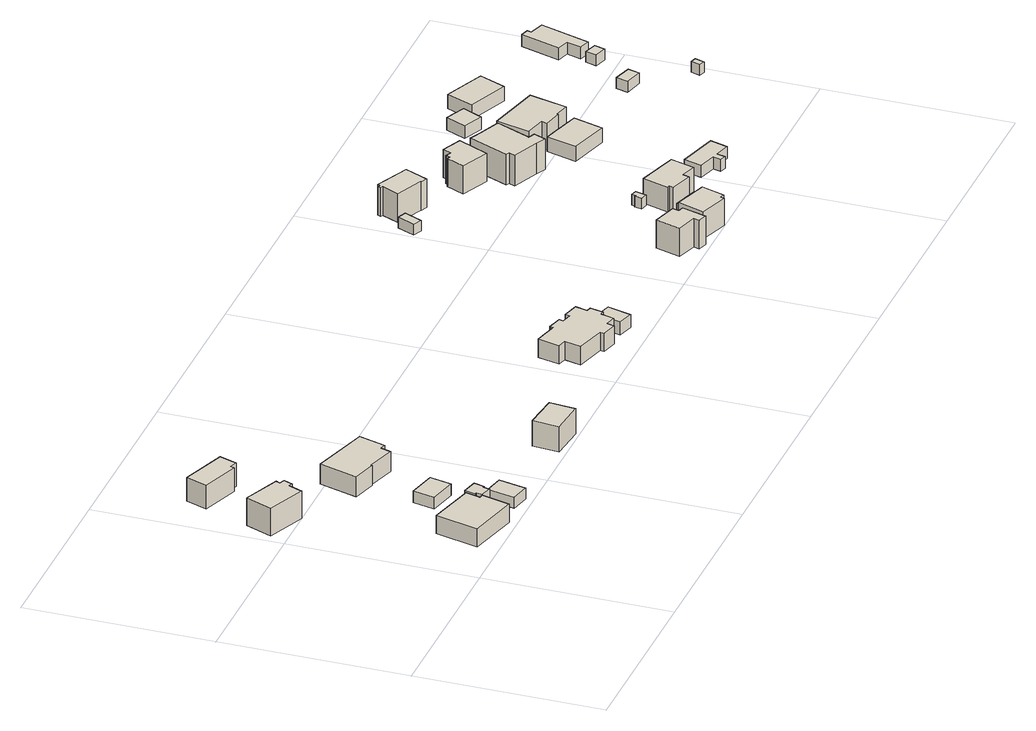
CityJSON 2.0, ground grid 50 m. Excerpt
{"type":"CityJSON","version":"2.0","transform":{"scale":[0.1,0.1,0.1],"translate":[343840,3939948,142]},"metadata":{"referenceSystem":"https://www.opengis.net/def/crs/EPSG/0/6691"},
"CityObjects":{
"building1":{"type":"Building","attributes":{"usage":"411","measuredHeight":8.9,"storeysAboveGround":2,"BuildingIDAttribute.prefecture":"14","BuildingIDAttribute.city":"14151","BuildingDetailAttribute.totalFloorArea":151.28,"BuildingDetailAttribute.buildingFootprintArea":75.64,"BuildingDetailAttribute.buildingStructureType":"601","BuildingDetailAttribute.buildingStructureOrgType":"1","BuildingDetailAttribute.orgUsage":"10","BuildingDetailAttribute.surveyYear":2015},"geometry":[{"type":"Solid","lod":"1","boundaries":[[[[0,1,2,3,4,5,6,7]],[[6,8,9,7]],[[5,10,8,6]],[[4,11,10,5]],[[3,12,11,4]],[[2,13,12,3]],[[1,14,13,2]],[[0,15,14,1]],[[7,9,15,0]],[[8,10,11,12,13,14,15,9]]]]}]},
"building2":{"type":"Building","attributes":{"usage":"411","measuredHeight":6.1,"storeysAboveGround":1,"BuildingIDAttribute.prefecture":"14","BuildingIDAttribute.city":"14151","BuildingDetailAttribute.totalFloorArea":150.94,"BuildingDetailAttribute.buildingFootprintArea":150.94,"BuildingDetailAttribute.buildingStructureType":"601","BuildingDetailAttribute.buildingStructureOrgType":"1","BuildingDetailAttribute.orgUsage":"10","BuildingDetailAttribute.surveyYear":2015},"geometry":[{"type":"Solid","lod":"1","boundaries":[[[[16,17,18,19,20,21]],[[20,22,23,21]],[[19,24,22,20]],[[18,25,24,19]],[[17,26,25,18]],[[16,27,26,17]],[[21,23,27,16]],[[22,24,25,26,27,23]]]]}]},
"building3":{"type":"Building","attributes":{"usage":"411","measuredHeight":5.1,"storeysAboveGround":1,"BuildingIDAttribute.prefecture":"14","BuildingIDAttribute.city":"14151","BuildingDetailAttribute.totalFloorArea":18.08,"BuildingDetailAttribute.buildingFootprintArea":18.08,"BuildingDetailAttribute.buildingStructureType":"601","BuildingDetailAttribute.buildingStructureOrgType":"1","BuildingDetailAttribute.orgUsage":"10","BuildingDetailAttribute.surveyYear":2015},"geometry":[{"type":"Solid","lod":"1","boundaries":[[[[28,29,30,31,32,33,34,35]],[[34,36,37,35]],[[33,38,36,34]],[[32,39,38,33]],[[31,40,39,32]],[[30,41,40,31]],[[29,42,41,30]],[[28,43,42,29]],[[35,37,43,28]],[[36,38,39,40,41,42,43,37]]]]}]},
"building4":{"type":"Building","attributes":{"usage":"411","measuredHeight":7.7,"storeysAboveGround":2,"BuildingIDAttribute.prefecture":"14","BuildingIDAttribute.city":"14151","BuildingDetailAttribute.totalFloorArea":128.56,"BuildingDetailAttribute.buildingFootprintArea":64.28,"BuildingDetailAttribute.buildingStructureType":"601","BuildingDetailAttribute.buildingStructureOrgType":"1","BuildingDetailAttribute.orgUsage":"10","BuildingDetailAttribute.surveyYear":2015},"geometry":[{"type":"Solid","lod":"1","boundaries":[[[[44,45,46,47,48,49]],[[48,50,51,49]],[[47,52,50,48]],[[46,53,52,47]],[[45,54,53,46]],[[44,55,54,45]],[[49,51,55,44]],[[50,52,53,54,55,51]]]]}]},
"building5":{"type":"Building","attributes":{"usage":"411","measuredHeight":3.9,"storeysAboveGround":1,"BuildingIDAttribute.prefecture":"14","BuildingIDAttribute.city":"14151","BuildingDetailAttribute.totalFloorArea":45.6,"BuildingDetailAttribute.buildingFootprintArea":45.6,"BuildingDetailAttribute.buildingStructureType":"601","BuildingDetailAttribute.buildingStructureOrgType":"1","BuildingDetailAttribute.orgUsage":"10","BuildingDetailAttribute.surveyYear":2015},"geometry":[{"type":"Solid","lod":"1","boundaries":[[[[56,57,58,59]],[[58,60,61,59]],[[57,62,60,58]],[[56,63,62,57]],[[59,61,63,56]],[[60,62,63,61]]]]}]},
"building6":{"type":"Building","attributes":{"usage":"411","storeysAboveGround":1,"BuildingIDAttribute.prefecture":"14","BuildingIDAttribute.city":"14151","BuildingDetailAttribute.totalFloorArea":40.08,"BuildingDetailAttribute.buildingFootprintArea":40.08,"BuildingDetailAttribute.buildingStructureType":"601","BuildingDetailAttribute.buildingStructureOrgType":"1","BuildingDetailAttribute.orgUsage":"10","BuildingDetailAttribute.surveyYear":2015},"geometry":[{"type":"Solid","lod":"1","boundaries":[[[[64,65,66,67]],[[66,68,69,67]],[[65,70,68,66]],[[64,71,70,65]],[[67,69,71,64]],[[68,70,71,69]]]]}]},
"building7":{"type":"Building","attributes":{"usage":"411","measuredHeight":8.1,"storeysAboveGround":1,"BuildingIDAttribute.prefecture":"14","BuildingIDAttribute.city":"14151","BuildingDetailAttribute.totalFloorArea":167.75,"BuildingDetailAttribute.buildingFootprintArea":167.75,"BuildingDetailAttribute.buildingStructureType":"601","BuildingDetailAttribute.buildingStructureOrgType":"1","BuildingDetailAttribute.orgUsage":"10","BuildingDetailAttribute.surveyYear":2015},"geometry":[{"type":"Solid","lod":"1","boundaries":[[[[72,73,74,75,76,77,78,79]],[[78,80,81,79]],[[77,82,80,78]],[[76,83,82,77]],[[75,84,83,76]],[[74,85,84,75]],[[73,86,85,74]],[[72,87,86,73]],[[79,81,87,72]],[[80,82,83,84,85,86,87,81]]]]}]},
"building8":{"type":"Building","attributes":{"usage":"411","measuredHeight":7.6,"storeysAboveGround":2,"BuildingIDAttribute.prefecture":"14","BuildingIDAttribute.city":"14151","BuildingDetailAttribute.totalFloorArea":114.43,"BuildingDetailAttribute.buildingFootprintArea":57.21,"BuildingDetailAttribute.buildingStructureType":"601","BuildingDetailAttribute.buildingStructureOrgType":"1","BuildingDetailAttribute.orgUsage":"10","BuildingDetailAttribute.surveyYear":2015},"geometry":[{"type":"Solid","lod":"1","boundaries":[[[[88,89,90,91]],[[90,92,93,91]],[[89,94,92,90]],[[88,95,94,89]],[[91,93,95,88]],[[92,94,95,93]]]]}]},
"building9":{"type":"Building","attributes":{"usage":"411","measuredHeight":7.1,"storeysAboveGround":1,"BuildingIDAttribute.prefecture":"14","BuildingIDAttribute.city":"14151","BuildingDetailAttribute.totalFloorArea":198.45,"BuildingDetailAttribute.buildingFootprintArea":198.45,"BuildingDetailAttribute.buildingStructureType":"601","BuildingDetailAttribute.buildingStructureOrgType":"1","BuildingDetailAttribute.orgUsage":"10","BuildingDetailAttribute.surveyYear":2015},"geometry":[{"type":"Solid","lod":"1","boundaries":[[[[96,97,98,99,100,101,102,103,104,105,106,107,108,109,110,111,112,113,114,115]],[[114,116,117,115]],[[113,118,116,114]],[[112,119,118,113]],[[111,120,119,112]],[[110,121,120,111]],[[109,122,121,110]],[[108,123,122,109]],[[107,124,123,108]],[[106,125,124,107]],[[105,126,125,106]],[[104,127,126,105]],[[103,128,127,104]],[[102,129,128,103]],[[101,130,129,102]],[[100,131,130,101]],[[99,132,131,100]],[[98,133,132,99]],[[97,134,133,98]],[[96,135,134,97]],[[115,117,135,96]],[[116,118,119,120,121,122,123,124,125,126,127,128,129,130,131,132,133,134,135,117]]]]}]},
"building10":{"type":"Building","attributes":{"usage":"411","measuredHeight":4.1,"storeysAboveGround":1,"BuildingIDAttribute.prefecture":"14","BuildingIDAttribute.city":"14151","BuildingDetailAttribute.totalFloorArea":71.12,"BuildingDetailAttribute.buildingFootprintArea":71.12,"BuildingDetailAttribute.buildingStructureType":"601","BuildingDetailAttribute.buildingStructureOrgType":"1","BuildingDetailAttribute.orgUsage":"10","BuildingDetailAttribute.surveyYear":2015},"geometry":[{"type":"Solid","lod":"1","boundaries":[[[[136,137,138,139]],[[138,140,141,139]],[[137,142,140,138]],[[136,143,142,137]],[[139,141,143,136]],[[140,142,143,141]]]]}]},
"building11":{"type":"Building","attributes":{"usage":"411","measuredHeight":9.3,"storeysAboveGround":2,"BuildingIDAttribute.prefecture":"14","BuildingIDAttribute.city":"14151","BuildingDetailAttribute.totalFloorArea":101.53,"BuildingDetailAttribute.buildingFootprintArea":50.77,"BuildingDetailAttribute.buildingStructureType":"601","BuildingDetailAttribute.buildingStructureOrgType":"1","BuildingDetailAttribute.orgUsage":"10","BuildingDetailAttribute.surveyYear":2015},"geometry":[{"type":"Solid","lod":"1","boundaries":[[[[144,145,146,147,148,149,150,151]],[[150,152,153,151]],[[149,154,152,150]],[[148,155,154,149]],[[147,156,155,148]],[[146,157,156,147]],[[145,158,157,146]],[[144,159,158,145]],[[151,153,159,144]],[[152,154,155,156,157,158,159,153]]]]}]},
"building12":{"type":"Building","attributes":{"BuildingIDAttribute.prefecture":"14","BuildingIDAttribute.city":"14151","BuildingDetailAttribute.surveyYear":2015},"geometry":[{"type":"Solid","lod":"1","boundaries":[[[[160,161,162,163]],[[162,164,165,163]],[[161,166,164,162]],[[160,167,166,161]],[[163,165,167,160]],[[164,166,167,165]]]]}]},
"building13":{"type":"Building","attributes":{"usage":"411","measuredHeight":9.2,"storeysAboveGround":2,"BuildingIDAttribute.prefecture":"14","BuildingIDAttribute.city":"14151","BuildingDetailAttribute.totalFloorArea":119.44,"BuildingDetailAttribute.buildingFootprintArea":59.72,"BuildingDetailAttribute.buildingStructureType":"601","BuildingDetailAttribute.buildingStructureOrgType":"1","BuildingDetailAttribute.orgUsage":"10","BuildingDetailAttribute.surveyYear":2015},"geometry":[{"type":"Solid","lod":"1","boundaries":[[[[168,169,170,171,172,173]],[[172,174,175,173]],[[171,176,174,172]],[[170,177,176,171]],[[169,178,177,170]],[[168,179,178,169]],[[173,175,179,168]],[[174,176,177,178,179,175]]]]}]},
"building14":{"type":"Building","attributes":{"usage":"411","measuredHeight":8.7,"storeysAboveGround":2,"BuildingIDAttribute.prefecture":"14","BuildingIDAttribute.city":"14151","BuildingDetailAttribute.totalFloorArea":113.87,"BuildingDetailAttribute.buildingFootprintArea":56.94,"BuildingDetailAttribute.buildingStructureType":"601","BuildingDetailAttribute.buildingStructureOrgType":"1","BuildingDetailAttribute.orgUsage":"10","BuildingDetailAttribute.surveyYear":2015},"geometry":[{"type":"Solid","lod":"1","boundaries":[[[[180,181,182,183,184,185,186,187,188,189]],[[188,190,191,189]],[[187,192,190,188]],[[186,193,192,187]],[[185,194,193,186]],[[184,195,194,185]],[[183,196,195,184]],[[182,197,196,183]],[[181,198,197,182]],[[180,199,198,181]],[[189,191,199,180]],[[190,192,193,194,195,196,197,198,199,191]]]]}]},
"building15":{"type":"Building","attributes":{"BuildingIDAttribute.prefecture":"14","BuildingIDAttribute.city":"14151","BuildingDetailAttribute.surveyYear":2015},"geometry":[{"type":"Solid","lod":"1","boundaries":[[[[200,201,202,203]],[[202,204,205,203]],[[201,206,204,202]],[[200,207,206,201]],[[203,205,207,200]],[[204,206,207,205]]]]}]},
"building16":{"type":"Building","attributes":{"BuildingIDAttribute.prefecture":"14","BuildingIDAttribute.city":"14151","BuildingDetailAttribute.surveyYear":2015},"geometry":[{"type":"Solid","lod":"1","boundaries":[[[[208,209,210,211,212,213]],[[212,214,215,213]],[[211,216,214,212]],[[210,217,216,211]],[[209,218,217,210]],[[208,219,218,209]],[[213,215,219,208]],[[214,216,217,218,219,215]]]]}]},
"building17":{"type":"Building","attributes":{"usage":"411","measuredHeight":7.8,"storeysAboveGround":2,"BuildingIDAttribute.prefecture":"14","BuildingIDAttribute.city":"14151","BuildingDetailAttribute.totalFloorArea":149.84,"BuildingDetailAttribute.buildingFootprintArea":74.92,"BuildingDetailAttribute.buildingStructureType":"601","BuildingDetailAttribute.buildingStructureOrgType":"1","BuildingDetailAttribute.orgUsage":"10","BuildingDetailAttribute.surveyYear":2015},"geometry":[{"type":"Solid","lod":"1","boundaries":[[[[220,221,222,223,224,225,226,227]],[[226,228,229,227]],[[225,230,228,226]],[[224,231,230,225]],[[223,232,231,224]],[[222,233,232,223]],[[221,234,233,222]],[[220,235,234,221]],[[227,229,235,220]],[[228,230,231,232,233,234,235,229]]]]}]},
"building18":{"type":"Building","attributes":{"usage":"411","measuredHeight":9,"storeysAboveGround":2,"BuildingIDAttribute.prefecture":"14","BuildingIDAttribute.city":"14151","BuildingDetailAttribute.totalFloorArea":114.62,"BuildingDetailAttribute.buildingFootprintArea":57.31,"BuildingDetailAttribute.buildingStructureType":"601","BuildingDetailAttribute.buildingStructureOrgType":"1","BuildingDetailAttribute.orgUsage":"10","BuildingDetailAttribute.surveyYear":2015},"geometry":[{"type":"Solid","lod":"1","boundaries":[[[[236,237,238,239,240,241,242,243]],[[242,244,245,243]],[[241,246,244,242]],[[240,247,246,241]],[[239,248,247,240]],[[238,249,248,239]],[[237,250,249,238]],[[236,251,250,237]],[[243,245,251,236]],[[244,246,247,248,249,250,251,245]]]]}]},
"building19":{"type":"Building","attributes":{"usage":"411","measuredHeight":10.3,"storeysAboveGround":2,"BuildingIDAttribute.prefecture":"14","BuildingIDAttribute.city":"14151","BuildingDetailAttribute.totalFloorArea":235.42,"BuildingDetailAttribute.buildingFootprintArea":117.71,"BuildingDetailAttribute.buildingStructureType":"601","BuildingDetailAttribute.buildingStructureOrgType":"1","BuildingDetailAttribute.orgUsage":"10","BuildingDetailAttribute.surveyYear":2015},"geometry":[{"type":"Solid","lod":"1","boundaries":[[[[252,253,254,255,256,257,258,259,260,261]],[[260,262,263,261]],[[259,264,262,260]],[[258,265,264,259]],[[257,266,265,258]],[[256,267,266,257]],[[255,268,267,256]],[[254,269,268,255]],[[253,270,269,254]],[[252,271,270,253]],[[261,263,271,252]],[[262,264,265,266,267,268,269,270,271,263]]]]}]},
"building20":{"type":"Building","attributes":{"usage":"441","measuredHeight":3.6,"storeysAboveGround":1,"BuildingIDAttribute.prefecture":"14","BuildingIDAttribute.city":"14151","BuildingDetailAttribute.totalFloorArea":59.28,"BuildingDetailAttribute.buildingFootprintArea":59.28,"BuildingDetailAttribute.buildingStructureType":"610","BuildingDetailAttribute.buildingStructureOrgType":"2","BuildingDetailAttribute.orgUsage":"172","BuildingDetailAttribute.surveyYear":2015},"geometry":[{"type":"Solid","lod":"1","boundaries":[[[[272,273,274,275,276,277,278,279]],[[278,280,281,279]],[[277,282,280,278]],[[276,283,282,277]],[[275,284,283,276]],[[274,285,284,275]],[[273,286,285,274]],[[272,287,286,273]],[[279,281,287,272]],[[280,282,283,284,285,286,287,281]]]]}]},
"building21":{"type":"Building","attributes":{"usage":"411","measuredHeight":5,"storeysAboveGround":1,"BuildingIDAttribute.prefecture":"14","BuildingIDAttribute.city":"14151","BuildingDetailAttribute.totalFloorArea":92.98,"BuildingDetailAttribute.buildingFootprintArea":92.98,"BuildingDetailAttribute.buildingStructureType":"601","BuildingDetailAttribute.buildingStructureOrgType":"1","BuildingDetailAttribute.orgUsage":"10","BuildingDetailAttribute.surveyYear":2015},"geometry":[{"type":"Solid","lod":"1","boundaries":[[[[288,289,290,291,292]],[[291,293,294,292]],[[290,295,293,291]],[[289,296,295,290]],[[288,297,296,289]],[[292,294,297,288]],[[293,295,296,297,294]]]]}]},
"building22":{"type":"Building","attributes":{"usage":"411","measuredHeight":8.7,"storeysAboveGround":2,"BuildingIDAttribute.prefecture":"14","BuildingIDAttribute.city":"14151","BuildingDetailAttribute.totalFloorArea":252.43,"BuildingDetailAttribute.buildingFootprintArea":126.21,"BuildingDetailAttribute.buildingStructureType":"601","BuildingDetailAttribute.buildingStructureOrgType":"1","BuildingDetailAttribute.orgUsage":"10","BuildingDetailAttribute.surveyYear":2015},"geometry":[{"type":"Solid","lod":"1","boundaries":[[[[298,299,300,301,302,303,304,305]],[[304,306,307,305]],[[303,308,306,304]],[[302,309,308,303]],[[301,310,309,302]],[[300,311,310,301]],[[299,312,311,300]],[[298,313,312,299]],[[305,307,313,298]],[[306,308,309,310,311,312,313,307]]]]}]},
"building23":{"type":"Building","attributes":{"usage":"411","measuredHeight":3.7,"storeysAboveGround":1,"BuildingIDAttribute.prefecture":"14","BuildingIDAttribute.city":"14151","BuildingDetailAttribute.totalFloorArea":35.65,"BuildingDetailAttribute.buildingFootprintArea":35.65,"BuildingDetailAttribute.buildingStructureType":"610","BuildingDetailAttribute.buildingStructureOrgType":"2","BuildingDetailAttribute.orgUsage":"10","BuildingDetailAttribute.surveyYear":2015},"geometry":[{"type":"Solid","lod":"1","boundaries":[[[[314,315,316,317]],[[316,318,319,317]],[[315,320,318,316]],[[314,321,320,315]],[[317,319,321,314]],[[318,320,321,319]]]]}]},
"building24":{"type":"Building","attributes":{"usage":"411","measuredHeight":5.3,"storeysAboveGround":1,"BuildingIDAttribute.prefecture":"14","BuildingIDAttribute.city":"14151","BuildingDetailAttribute.totalFloorArea":93.01,"BuildingDetailAttribute.buildingFootprintArea":93.01,"BuildingDetailAttribute.buildingStructureType":"601","BuildingDetailAttribute.buildingStructureOrgType":"1","BuildingDetailAttribute.orgUsage":"10","BuildingDetailAttribute.surveyYear":2015},"geometry":[{"type":"Solid","lod":"1","boundaries":[[[[322,323,324,325]],[[324,326,327,325]],[[323,328,326,324]],[[322,329,328,323]],[[325,327,329,322]],[[326,328,329,327]]]]}]},
"building25":{"type":"Building","attributes":{"BuildingIDAttribute.prefecture":"14","BuildingIDAttribute.city":"14151","BuildingDetailAttribute.surveyYear":2015},"geometry":[{"type":"Solid","lod":"1","boundaries":[[[[330,331,332,333]],[[332,334,335,333]],[[331,336,334,332]],[[330,337,336,331]],[[333,335,337,330]],[[334,336,337,335]]]]}]},
"building26":{"type":"Building","attributes":{"BuildingIDAttribute.prefecture":"14","BuildingIDAttribute.city":"14151","BuildingDetailAttribute.surveyYear":2015},"geometry":[{"type":"Solid","lod":"1","boundaries":[[[[338,339,340,341]],[[340,342,343,341]],[[339,344,342,340]],[[338,345,344,339]],[[341,343,345,338]],[[342,344,345,343]]]]}]},
"building27":{"type":"Building","attributes":{"BuildingIDAttribute.prefecture":"14","BuildingIDAttribute.city":"14151","BuildingDetailAttribute.surveyYear":2015},"geometry":[{"type":"Solid","lod":"1","boundaries":[[[[346,347,348,349]],[[348,350,351,349]],[[347,352,350,348]],[[346,353,352,347]],[[349,351,353,346]],[[350,352,353,351]]]]}]},
"building28":{"type":"Building","attributes":{"usage":"411","measuredHeight":4.1,"storeysAboveGround":1,"BuildingIDAttribute.prefecture":"14","BuildingIDAttribute.city":"14151","BuildingDetailAttribute.totalFloorArea":82.25,"BuildingDetailAttribute.buildingFootprintArea":82.25,"BuildingDetailAttribute.buildingStructureType":"601","BuildingDetailAttribute.buildingStructureOrgType":"1","BuildingDetailAttribute.orgUsage":"10","BuildingDetailAttribute.surveyYear":2015},"geometry":[{"type":"Solid","lod":"1","boundaries":[[[[354,355,356,357,358,359,360,361]],[[360,362,363,361]],[[359,364,362,360]],[[358,365,364,359]],[[357,366,365,358]],[[356,367,366,357]],[[355,368,367,356]],[[354,369,368,355]],[[361,363,369,354]],[[362,364,365,366,367,368,369,363]]]]}]}
},
"vertices":[
[128,556,17],[143,550,17],[133,526,17],[123,530,17],[108,493,17],[4,535,17],[34,608,17],[133,567,17],[34,608,94],[133,567,94],[4,535,94],[108,493,94],[123,530,94],[133,526,94],[143,550,94],[128,556,94],
[137,53,6],[165,168,6],[293,136,6],[283,97,6],[294,95,6],[275,19,6],[294,95,57],[275,19,57],[283,97,57],[293,136,57],[165,168,57],[137,53,57],
[345,108,14],[341,109,14],[337,91,14],[306,99,14],[310,116,14],[304,117,14],[311,146,14],[352,136,14],[311,146,51],[352,136,51],[304,117,51],[310,116,51],[306,99,51],[337,91,51],[341,109,51],[345,108,51],
[218,740,17],[202,693,17],[183,700,17],[179,690,17],[76,726,17],[97,783,17],[76,726,83],[97,783,83],[179,690,83],[183,700,83],[202,693,83],[218,740,83],
[262,207,14],[275,265,14],[350,248,14],[337,190,14],[350,248,47],[337,190,47],[275,265,47],[262,207,47],
[403,90,11],[387,16,11],[335,27,11],[350,101,11],[335,27,41],[350,101,41],[387,16,41],[403,90,41],
[448,463,11],[427,391,11],[411,395,11],[403,368,11],[326,390,11],[325,388,11],[261,406,11],[291,509,11],[261,406,67],[291,509,67],[325,388,67],[326,390,67],[403,368,67],[411,395,67],[427,391,67],[448,463,67],
[634,17,6],[641,88,6],[737,78,6],[730,8,6],[737,78,77],[730,8,77],[641,88,77],[634,17,77],
[1052,107,4],[1063,152,4],[1038,158,4],[1053,217,4],[1117,201,4],[1120,210,4],[1159,200,4],[1156,189,4],[1184,182,4],[1187,194,4],[1230,183,4],[1222,150,4],[1236,147,4],[1227,111,4],[1217,113,4],[1208,77,4],[1179,84,4],[1174,64,4],[1131,75,4],[1133,86,4],[1131,75,55],[1133,86,55],[1174,64,55],[1179,84,55],[1208,77,55],[1217,113,55],[1227,111,55],[1236,147,55],[1222,150,55],[1230,183,55],[1187,194,55],[1184,182,55],[1156,189,55],[1159,200,55],[1120,210,55],[1117,201,55],[1053,217,55],[1038,158,55],[1063,152,55],[1052,107,55],
[1237,129,4],[1280,117,4],[1262,53,4],[1220,65,4],[1262,53,40],[1220,65,40],[1280,117,40],[1237,129,40],
[1711,102,3],[1706,85,3],[1722,80,3],[1702,14,3],[1676,22,3],[1681,38,3],[1626,54,3],[1646,121,3],[1626,54,82],[1646,121,82],[1681,38,82],[1676,22,82],[1702,14,82],[1722,80,82],[1706,85,82],[1711,102,82],
[1513,736,15],[1537,726,15],[1516,678,15],[1492,689,15],[1516,678,45],[1492,689,45],[1537,726,45],[1513,736,45],
[1835,69,5],[1815,7,5],[1803,11,5],[1800,1,5],[1721,27,5],[1745,99,5],[1721,27,81],[1745,99,81],[1800,1,81],[1803,11,81],[1815,7,81],[1835,69,81],
[1654,765,16],[1626,702,16],[1608,710,16],[1609,712,16],[1535,745,16],[1556,790,16],[1549,793,16],[1553,802,16],[1559,799,16],[1562,806,16],[1559,799,96],[1562,806,96],[1553,802,96],[1549,793,96],[1556,790,96],[1535,745,96],[1609,712,96],[1608,710,96],[1626,702,96],[1654,765,96],
[1853,80,10],[1797,98,10],[1806,125,10],[1862,107,10],[1806,125,40],[1862,107,40],[1797,98,40],[1853,80,40],
[1803,229,13],[1806,240,13],[1822,236,13],[1815,206,13],[1795,211,13],[1800,230,13],[1795,211,43],[1800,230,43],[1815,206,43],[1822,236,43],[1806,240,43],[1803,229,43],
[1937,184,12],[1918,120,12],[1876,133,12],[1871,116,12],[1809,135,12],[1813,146,12],[1805,148,12],[1826,218,12],[1805,148,80],[1826,218,80],[1813,146,80],[1809,135,80],[1871,116,80],[1876,133,80],[1918,120,80],[1937,184,80],
[1794,607,15],[1718,641,15],[1740,689,15],[1747,686,15],[1752,697,15],[1767,690,15],[1777,713,15],[1831,689,15],[1777,713,94],[1831,689,94],[1767,690,94],[1752,697,94],[1747,686,94],[1740,689,94],[1718,641,94],[1794,607,94],
[1839,665,16],[1867,652,16],[1930,626,16],[1890,533,16],[1908,525,16],[1895,493,16],[1866,506,16],[1794,536,16],[1802,553,16],[1793,557,16],[1802,553,101],[1793,557,101],[1794,536,101],[1866,506,101],[1895,493,101],[1908,525,101],[1890,533,101],[1930,626,101],[1867,652,101],[1839,665,101],
[2105,142,15],[2091,95,15],[2050,106,15],[2044,84,15],[2027,89,15],[2033,110,15],[1984,124,15],[1998,172,15],[1984,124,48],[1998,172,48],[2033,110,48],[2027,89,48],[2044,84,48],[2050,106,48],[2091,95,48],[2105,142,48],
[1952,435,18],[1974,515,18],[2010,505,18],[2082,484,18],[2059,404,18],[2082,484,59],[2059,404,59],[2010,505,59],[1974,515,59],[1952,435,59],
[2095,601,18],[2071,500,18],[2031,510,18],[2030,506,18],[1981,517,18],[1985,533,18],[1928,547,18],[1950,636,18],[1928,547,93],[1950,636,93],[1985,533,93],[1981,517,93],[2030,506,93],[2031,510,93],[2071,500,93],[2095,601,93],
[2047,755,18],[2022,701,18],[1968,725,18],[1992,779,18],[1968,725,53],[1992,779,53],[2022,701,53],[2047,755,53],
[2060,739,18],[2090,811,18],[2201,765,18],[2171,694,18],[2201,765,58],[2171,694,58],[2090,811,58],[2060,739,58],
[2354,412,20],[2305,425,20],[2314,457,20],[2362,443,20],[2314,457,50],[2362,443,50],[2305,425,50],[2354,412,50],
[2465,307,19],[2457,282,19],[2441,287,19],[2449,312,19],[2441,287,49],[2449,312,49],[2457,282,49],[2465,307,49],
[2402,539,19],[2411,569,19],[2445,558,19],[2436,529,19],[2445,558,49],[2436,529,49],[2411,569,49],[2402,539,49],
[2449,576,20],[2419,585,20],[2431,623,20],[2397,633,20],[2430,740,20],[2452,733,20],[2449,722,20],[2490,709,20],[2449,722,53],[2490,709,53],[2452,733,53],[2430,740,53],[2397,633,53],[2431,623,53],[2419,585,53],[2449,576,53]
]}
